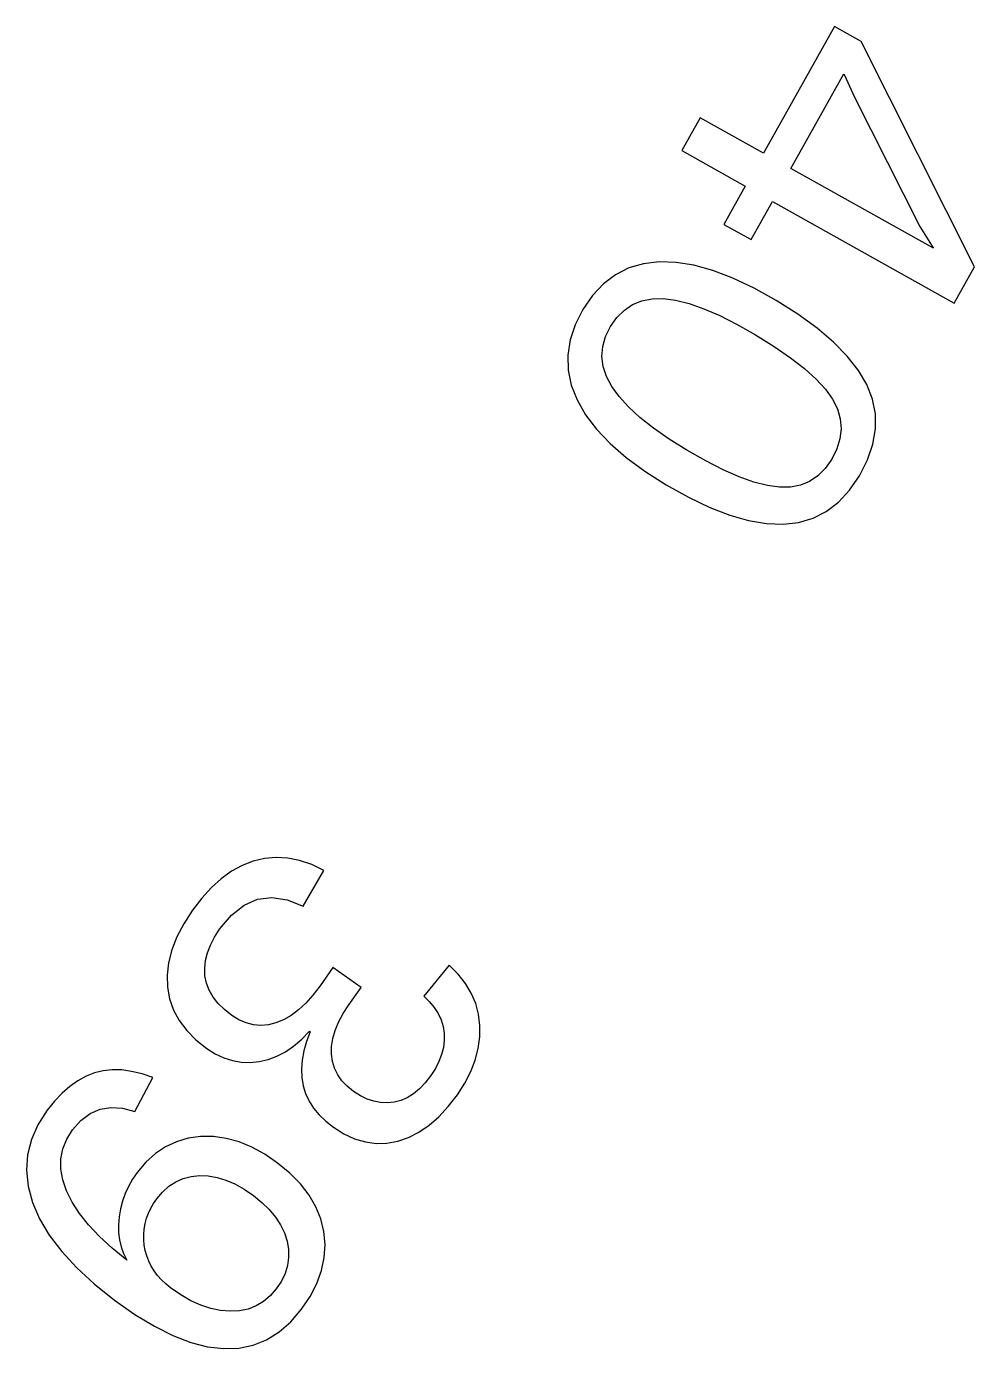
# Model space of a CAD drawing. Header units: metres. Extents: x -118 to 118, y -118 to 118.
# Drawn here: x 91.13 to 102.79, y -71.18 to -54.92 of the extents above; entities that cross this region are included whole.
import ezdxf

# ---------------------------------------------------------------- set-up
doc = ezdxf.new("R2010")
doc.units = ezdxf.units.M

msp = doc.modelspace()

# ---------------------------------------------------------------- linework, layer by layer
for p, q in [((101.069, -54.9211), (100.197, -56.4808)), ((101.399, -55.1056), (101.069, -54.9211)), ((102.792, -57.8766), (101.399, -55.1056)), ((100.534, -56.6692), (101.186, -55.5031)), ((101.186, -55.5031), (101.212, -55.567)), ((101.212, -55.567), (101.315, -55.7907)), ((101.315, -55.7907), (102.118, -57.3798)), ((99.4167, -56.0446), (99.1913, -56.4478)), ((100.197, -56.4808), (99.4167, -56.0446)), ((99.1913, -56.4478), (99.9716, -56.8841)), ((102.287, -57.6491), (100.534, -56.6692)), ((99.9716, -56.8841), (99.7085, -57.3546)), ((100.045, -57.5429), (100.309, -57.0725)), ((100.309, -57.0725), (102.543, -58.3218)), ((99.7085, -57.3546), (100.045, -57.5429)), ((102.118, -57.3798), (102.281, -57.642)), ((102.281, -57.642), (102.287, -57.6491)), ((98.7199, -57.8385), (98.5412, -57.8913)), ((98.9135, -57.8157), (98.7199, -57.8385)), ((99.1212, -57.8224), (98.9135, -57.8157)), ((99.3417, -57.858), (99.1212, -57.8224)), ((99.575, -57.9226), (99.3417, -57.858)), ((98.3774, -57.974), (98.2284, -58.0867)), ((98.5412, -57.8913), (98.3774, -57.974)), ((99.8211, -58.0161), (99.575, -57.9226)), ((100.08, -58.1384), (99.8211, -58.0161)), ((102.543, -58.3218), (102.792, -57.8766)), ((98.2284, -58.0867), (98.0943, -58.2294)), ((100.352, -58.2896), (100.08, -58.1384)), ((98.0943, -58.2294), (97.9751, -58.4019)), ((98.4856, -58.4094), (98.5879, -58.341)), ((98.5879, -58.341), (98.7018, -58.2946)), ((98.7018, -58.2946), (98.8273, -58.27)), ((98.8273, -58.27), (98.9644, -58.2674)), ((98.9644, -58.2674), (99.1149, -58.287)), ((99.1149, -58.287), (99.2808, -58.3285)), ((99.2808, -58.3285), (99.4621, -58.392)), ((100.62, -58.4596), (100.352, -58.2896)), ((97.9751, -58.4019), (97.8799, -58.5894)), ((98.3157, -58.6118), (98.3948, -58.4997)), ((98.3948, -58.4997), (98.4856, -58.4094)), ((99.4621, -58.392), (99.6588, -58.4774)), ((99.6588, -58.4774), (99.8711, -58.5847)), ((100.855, -58.6306), (100.62, -58.4596)), ((97.8799, -58.5894), (97.8181, -58.7759)), ((98.2554, -58.7342), (98.3157, -58.6118)), ((99.8711, -58.5847), (100.099, -58.714)), ((101.057, -58.8027), (100.855, -58.6306)), ((97.8181, -58.7759), (97.7897, -58.9617)), ((98.2201, -58.8567), (98.2554, -58.7342)), ((100.099, -58.714), (100.327, -58.8563)), ((101.226, -58.9759), (101.057, -58.8027)), ((97.7897, -58.9617), (97.7948, -59.1465)), ((98.2099, -58.9792), (98.2201, -58.8567)), ((98.2249, -59.102), (98.2099, -58.9792)), ((100.327, -58.8563), (100.527, -58.9944)), ((100.527, -58.9944), (100.699, -59.1282)), ((101.363, -59.1501), (101.226, -58.9759)), ((97.7948, -59.1465), (97.8332, -59.3306)), ((98.2648, -59.2249), (98.2249, -59.102)), ((100.699, -59.1282), (100.843, -59.2576)), ((101.467, -59.3253), (101.363, -59.1501)), ((97.8332, -59.3306), (97.9051, -59.5138)), ((98.3299, -59.3479), (98.2648, -59.2249)), ((100.843, -59.2576), (100.958, -59.3828)), ((101.537, -59.5034), (101.467, -59.3253)), ((98.4201, -59.4724), (98.3299, -59.3479)), ((98.5359, -59.5993), (98.4201, -59.4724)), ((100.958, -59.3828), (101.045, -59.5036)), ((97.9051, -59.5138), (98.0092, -59.6953)), ((98.6772, -59.7286), (98.5359, -59.5993)), ((101.045, -59.5036), (101.105, -59.6233)), ((101.105, -59.6233), (101.141, -59.7445)), ((101.573, -59.685), (101.537, -59.5034)), ((98.0092, -59.6953), (98.1447, -59.8739)), ((98.8441, -59.8602), (98.6772, -59.7286)), ((101.141, -59.7445), (101.151, -59.8671)), ((101.575, -59.8701), (101.573, -59.685)), ((98.1447, -59.8739), (98.3115, -60.0493)), ((99.0366, -59.9942), (98.8441, -59.8602)), ((101.151, -59.8671), (101.137, -59.9911)), ((101.543, -60.0588), (101.575, -59.8701)), ((98.3115, -60.0493), (98.5097, -60.2218)), ((99.2546, -60.1305), (99.0366, -59.9942)), ((99.4857, -60.2621), (99.2546, -60.1305)), ((101.098, -60.1167), (101.035, -60.2437)), ((101.137, -59.9911), (101.098, -60.1167)), ((101.476, -60.2511), (101.543, -60.0588)), ((98.5097, -60.2218), (98.7393, -60.3911)), ((99.7002, -60.3715), (99.4857, -60.2621)), ((101.035, -60.2437), (100.955, -60.357)), ((101.376, -60.4469), (101.476, -60.2511)), ((98.7393, -60.3911), (99.0002, -60.5575)), ((99.8981, -60.4587), (99.7002, -60.3715)), ((100.079, -60.5237), (99.8981, -60.4587)), ((100.864, -60.4479), (100.763, -60.5164)), ((100.955, -60.357), (100.864, -60.4479)), ((101.254, -60.6237), (101.376, -60.4469)), ((99.0002, -60.5575), (99.2744, -60.7106)), ((100.244, -60.5665), (100.079, -60.5237)), ((100.392, -60.5872), (100.244, -60.5665)), ((100.527, -60.586), (100.392, -60.5872)), ((100.65, -60.5624), (100.527, -60.586)), ((100.763, -60.5164), (100.65, -60.5624)), ((101.119, -60.7695), (101.254, -60.6237)), ((99.2744, -60.7106), (99.5349, -60.8347)), ((100.969, -60.8842), (101.119, -60.7695)), ((99.5349, -60.8347), (99.7814, -60.9299)), ((99.7814, -60.9299), (100.014, -60.9961)), ((100.806, -60.9678), (100.969, -60.8842)), ((100.014, -60.9961), (100.233, -61.0334)), ((100.233, -61.0334), (100.438, -61.0417)), ((100.438, -61.0417), (100.629, -61.0203)), ((100.629, -61.0203), (100.806, -60.9678)), ((93.9223, -65.1855), (93.787, -65.2383)), ((94.061, -65.1526), (93.9223, -65.1855)), ((94.2022, -65.1403), (94.061, -65.1526)), ((94.3459, -65.1488), (94.2022, -65.1403)), ((94.4922, -65.1781), (94.3459, -65.1488)), ((94.6409, -65.2281), (94.4922, -65.1781)), ((93.6562, -65.3101), (93.5298, -65.4009)), ((93.787, -65.2383), (93.6562, -65.3101)), ((94.538, -65.7387), (94.7921, -65.2988)), ((94.7921, -65.2988), (94.6409, -65.2281)), ((93.4078, -65.5106), (93.2903, -65.6393)), ((93.5298, -65.4009), (93.4078, -65.5106)), ((93.2903, -65.6393), (93.1772, -65.7869)), ((93.8088, -65.7252), (93.9751, -65.653)), ((93.9751, -65.653), (94.1521, -65.6313)), ((94.1521, -65.6313), (94.3397, -65.6598)), ((94.3397, -65.6598), (94.538, -65.7387)), ((93.1772, -65.7869), (93.0693, -65.954)), ((93.6531, -65.8476), (93.8088, -65.7252)), ((93.0693, -65.954), (92.9839, -66.1175)), ((93.5081, -66.0205), (93.6531, -65.8476)), ((92.9839, -66.1175), (92.921, -66.2775)), ((93.3947, -66.2169), (93.4447, -66.1193)), ((93.4447, -66.1193), (93.5081, -66.0205)), ((92.921, -66.2775), (92.8806, -66.4339)), ((93.3349, -66.4085), (93.3581, -66.3133)), ((93.3581, -66.3133), (93.3947, -66.2169)), ((92.8806, -66.4339), (92.8627, -66.5867)), ((93.3252, -66.5025), (93.3349, -66.4085)), ((94.902, -66.4925), (94.744, -66.7164)), ((95.2484, -66.737), (94.902, -66.4925)), ((96.3332, -66.4658), (96.0184, -66.8459)), ((96.4417, -66.5739), (96.3332, -66.4658)), ((92.8627, -66.5867), (92.8674, -66.7359)), ((93.3289, -66.5953), (93.3252, -66.5025)), ((93.347, -66.6858), (93.3289, -66.5953)), ((96.5318, -66.688), (96.4417, -66.5739)), ((92.8674, -66.7359), (92.8941, -66.8801)), ((93.3798, -66.7727), (93.347, -66.6858)), ((93.4275, -66.8558), (93.3798, -66.7727)), ((94.744, -66.7164), (94.657, -66.831)), ((95.0967, -66.9518), (95.2484, -66.737)), ((96.6038, -66.8082), (96.5318, -66.688)), ((96.6574, -66.9345), (96.6038, -66.8082)), ((92.8941, -66.8801), (92.9426, -67.0168)), ((93.4899, -66.9352), (93.4275, -66.8558)), ((93.5671, -67.0109), (93.4899, -66.9352)), ((94.5687, -66.9303), (94.479, -67.0143)), ((94.657, -66.831), (94.5687, -66.9303)), ((95.0271, -67.0589), (95.0967, -66.9518)), ((96.0184, -66.8459), (96.0888, -66.9142)), ((96.0888, -66.9142), (96.1477, -66.9857)), ((96.6927, -67.0668), (96.6574, -66.9345)), ((92.9426, -67.0168), (93.0128, -67.146)), ((93.6591, -67.0829), (93.5671, -67.0109)), ((93.7464, -67.1364), (93.6591, -67.0829)), ((93.8349, -67.1746), (93.7464, -67.1364)), ((94.2954, -67.1364), (94.2016, -67.1745)), ((94.3879, -67.083), (94.2954, -67.1364)), ((94.479, -67.0143), (94.3879, -67.083)), ((94.9711, -67.1636), (95.0271, -67.0589)), ((96.1477, -66.9857), (96.1952, -67.0602)), ((96.1952, -67.0602), (96.2312, -67.138)), ((96.2312, -67.138), (96.2557, -67.2188)), ((96.7098, -67.2052), (96.6927, -67.0668)), ((93.0128, -67.146), (93.1046, -67.2678)), ((93.1046, -67.2678), (93.218, -67.382)), ((93.9247, -67.1975), (93.8349, -67.1746)), ((94.0157, -67.2051), (93.9247, -67.1975)), ((94.108, -67.1974), (94.0157, -67.2051)), ((94.2016, -67.1745), (94.108, -67.1974)), ((94.5184, -67.3757), (94.6145, -67.2761)), ((94.6235, -67.2825), (94.5774, -67.4023)), ((94.6145, -67.2761), (94.6235, -67.2825)), ((94.9002, -67.3652), (94.9288, -67.2657)), ((94.9288, -67.2657), (94.9711, -67.1636)), ((96.2557, -67.2188), (96.2688, -67.3028)), ((96.2688, -67.3028), (96.2702, -67.3887)), ((96.7086, -67.3467), (96.7098, -67.2052)), ((93.218, -67.382), (93.3532, -67.4888)), ((94.3173, -67.53), (94.4193, -67.4603)), ((94.4193, -67.4603), (94.5184, -67.3757)), ((94.5774, -67.4023), (94.544, -67.5185)), ((94.884, -67.5568), (94.8852, -67.4623)), ((94.8852, -67.4623), (94.9002, -67.3652)), ((96.2702, -67.3887), (96.2603, -67.4748)), ((96.6894, -67.4884), (96.7086, -67.3467)), ((93.3532, -67.4888), (93.4554, -67.5528)), ((93.4554, -67.5528), (93.5594, -67.6019)), ((93.5594, -67.6019), (93.6653, -67.6362)), ((93.9937, -67.6495), (94.1045, -67.6246)), ((94.1045, -67.6246), (94.2124, -67.5847)), ((94.2124, -67.5847), (94.3173, -67.53)), ((94.544, -67.5185), (94.5233, -67.6309)), ((94.8964, -67.6475), (94.884, -67.5568)), ((96.2389, -67.5611), (96.2061, -67.6475)), ((96.2603, -67.4748), (96.2389, -67.5611)), ((96.5968, -67.7723), (96.6521, -67.6303)), ((96.6521, -67.6303), (96.6894, -67.4884)), ((91.969, -67.7893), (91.8661, -67.8305)), ((92.0756, -67.7628), (91.969, -67.7893)), ((92.1874, -67.7507), (92.0756, -67.7628)), ((92.3046, -67.7531), (92.1874, -67.7507)), ((92.4269, -67.7699), (92.3046, -67.7531)), ((92.5546, -67.8013), (92.4269, -67.7699)), ((93.6653, -67.6362), (93.7729, -67.6555)), ((93.7729, -67.6555), (93.8824, -67.6599)), ((93.8824, -67.6599), (93.9937, -67.6495)), ((94.5233, -67.6309), (94.5152, -67.7397)), ((94.5152, -67.7397), (94.5198, -67.8447)), ((94.922, -67.7325), (94.8964, -67.6475)), ((94.9606, -67.812), (94.922, -67.7325)), ((96.1619, -67.7341), (96.1064, -67.8209)), ((96.2061, -67.6475), (96.1619, -67.7341)), ((96.5234, -67.9145), (96.5968, -67.7723)), ((91.668, -67.9551), (91.5728, -68.0386)), ((91.7658, -67.8857), (91.668, -67.9551)), ((91.8661, -67.8305), (91.7658, -67.8857)), ((92.4663, -68.2648), (92.6875, -67.8471)), ((92.6875, -67.8471), (92.5546, -67.8013)), ((94.5198, -67.8447), (94.5371, -67.946)), ((94.5371, -67.946), (94.5669, -68.0434)), ((95.0125, -67.8858), (94.9606, -67.812)), ((95.0775, -67.954), (95.0125, -67.8858)), ((95.1556, -68.0166), (95.0775, -67.954)), ((96.0376, -67.9097), (95.9663, -67.9849)), ((96.1064, -67.8209), (96.0376, -67.9097)), ((96.4319, -68.0568), (96.5234, -67.9145)), ((91.5728, -68.0386), (91.4801, -68.1362)), ((94.5669, -68.0434), (94.6095, -68.1358)), ((95.2392, -68.0694), (95.1556, -68.0166)), ((95.3226, -68.11), (95.2392, -68.0694)), ((95.4059, -68.1384), (95.3226, -68.11)), ((95.8158, -68.0946), (95.7368, -68.1291)), ((95.8923, -68.0466), (95.8158, -68.0946)), ((95.9663, -67.9849), (95.8923, -68.0466)), ((96.32, -68.2025), (96.4319, -68.0568)), ((91.39, -68.2479), (91.2752, -68.4262)), ((91.4801, -68.1362), (91.39, -68.2479)), ((91.9173, -68.2894), (92.0401, -68.2361)), ((92.0401, -68.2361), (92.1725, -68.2143)), ((92.1725, -68.2143), (92.3145, -68.2238)), ((92.3145, -68.2238), (92.4663, -68.2648)), ((94.6095, -68.1358), (94.6648, -68.2234)), ((94.6648, -68.2234), (94.7329, -68.3061)), ((95.4891, -68.1545), (95.4059, -68.1384)), ((95.5721, -68.1583), (95.4891, -68.1545)), ((95.6551, -68.1499), (95.5721, -68.1583)), ((95.7368, -68.1291), (95.6551, -68.1499)), ((96.2041, -68.328), (96.32, -68.2025)), ((91.2752, -68.4262), (91.1941, -68.6088)), ((91.7008, -68.4903), (91.8042, -68.3741)), ((91.8042, -68.3741), (91.9173, -68.2894)), ((94.7329, -68.3061), (94.8137, -68.384)), ((94.8137, -68.384), (94.9073, -68.4569)), ((95.9602, -68.5187), (96.0841, -68.4334)), ((96.0841, -68.4334), (96.2041, -68.328)), ((91.5816, -68.7214), (91.6295, -68.6036)), ((91.6295, -68.6036), (91.7008, -68.4903)), ((93.1218, -68.5927), (92.9784, -68.6345)), ((93.2743, -68.5719), (93.1218, -68.5927)), ((93.4318, -68.5725), (93.2743, -68.5719)), ((93.5894, -68.5946), (93.4318, -68.5725)), ((93.7473, -68.6381), (93.5894, -68.5946)), ((94.9073, -68.4569), (95.038, -68.5384)), ((95.038, -68.5384), (95.1693, -68.5988)), ((95.1693, -68.5988), (95.3012, -68.638)), ((95.7004, -68.6286), (95.8323, -68.5837)), ((95.8323, -68.5837), (95.9602, -68.5187)), ((91.1941, -68.6088), (91.1469, -68.7956)), ((91.5573, -68.8437), (91.5816, -68.7214)), ((92.8443, -68.6974), (92.7193, -68.7812)), ((92.9784, -68.6345), (92.8443, -68.6974)), ((93.9054, -68.7031), (93.7473, -68.6381)), ((94.0637, -68.7895), (93.9054, -68.7031)), ((95.3012, -68.638), (95.4337, -68.656)), ((95.4337, -68.656), (95.5667, -68.6529)), ((95.5667, -68.6529), (95.7004, -68.6286)), ((91.1469, -68.7956), (91.1334, -68.9867)), ((91.5564, -68.9706), (91.5573, -68.8437)), ((92.6035, -68.8861), (92.4969, -69.012)), ((92.7193, -68.7812), (92.6035, -68.8861)), ((94.2221, -68.8974), (94.0637, -68.7895)), ((94.3739, -69.0224), (94.2221, -68.8974)), ((91.1334, -68.9867), (91.1537, -69.182)), ((91.579, -69.1019), (91.5564, -68.9706)), ((92.4969, -69.012), (92.4388, -69.0966)), ((92.9694, -69.1287), (93.0601, -69.0882)), ((93.0601, -69.0882), (93.1572, -69.0624)), ((93.1572, -69.0624), (93.2605, -69.0511)), ((93.2605, -69.0511), (93.368, -69.0548)), ((93.368, -69.0548), (93.4767, -69.0733)), ((93.4767, -69.0733), (93.5867, -69.1068)), ((94.5029, -69.1537), (94.3739, -69.0224)), ((91.1537, -69.182), (91.2078, -69.3816)), ((91.625, -69.2378), (91.579, -69.1019)), ((91.6938, -69.3766), (91.625, -69.2378)), ((92.3889, -69.1839), (92.3473, -69.2738)), ((92.4388, -69.0966), (92.3889, -69.1839)), ((92.7354, -69.3377), (92.807, -69.2534)), ((92.807, -69.2534), (92.885, -69.1837)), ((92.885, -69.1837), (92.9694, -69.1287)), ((93.5867, -69.1068), (93.6978, -69.155)), ((93.6978, -69.155), (93.8103, -69.2182)), ((93.8103, -69.2182), (93.9239, -69.2962)), ((94.6092, -69.2911), (94.5029, -69.1537)), ((91.2078, -69.3816), (91.2951, -69.5834)), ((91.7844, -69.5167), (91.6938, -69.3766)), ((92.314, -69.3664), (92.289, -69.4616)), ((92.3473, -69.2738), (92.314, -69.3664)), ((92.6626, -69.4532), (92.6963, -69.3944)), ((92.6963, -69.3944), (92.7354, -69.3377)), ((93.9239, -69.2962), (94.029, -69.3818)), ((94.029, -69.3818), (94.1197, -69.4705)), ((94.6927, -69.4347), (94.6092, -69.2911)), ((91.897, -69.6581), (91.7844, -69.5167)), ((92.2723, -69.5595), (92.2644, -69.6569)), ((92.289, -69.4616), (92.2723, -69.5595)), ((92.5939, -69.6416), (92.6114, -69.5768)), ((92.6114, -69.5768), (92.6344, -69.514)), ((92.6344, -69.514), (92.6626, -69.4532)), ((94.1197, -69.4705), (94.1959, -69.5624)), ((94.1959, -69.5624), (94.2576, -69.6573)), ((94.7536, -69.5844), (94.6927, -69.4347)), ((91.2951, -69.5834), (91.4147, -69.7847)), ((92.0314, -69.8009), (91.897, -69.6581)), ((92.2644, -69.6569), (92.2659, -69.7508)), ((92.5753, -69.7759), (92.5817, -69.7085)), ((92.5817, -69.7085), (92.5939, -69.6416)), ((94.2576, -69.6573), (94.3049, -69.7554)), ((94.7917, -69.7404), (94.7536, -69.5844)), ((94.8061, -69.8997), (94.7917, -69.7404)), ((91.4147, -69.7847), (91.5668, -69.9853)), ((92.1878, -69.9449), (92.0314, -69.8009)), ((92.2659, -69.7508), (92.2768, -69.841)), ((92.2768, -69.841), (92.2971, -69.9277)), ((92.5751, -69.8427), (92.5753, -69.7759)), ((92.5811, -69.9088), (92.5751, -69.8427)), ((94.3049, -69.7554), (94.3377, -69.8566)), ((94.3377, -69.8566), (94.3555, -69.9588)), ((94.7963, -70.0589), (94.8061, -69.8997)), ((91.5668, -69.9853), (91.7512, -70.1853)), ((92.366, -70.0904), (92.1878, -69.9449)), ((92.2971, -69.9277), (92.3269, -70.0108)), ((92.3269, -70.0108), (92.366, -70.0904)), ((92.5933, -69.9741), (92.5811, -69.9088)), ((92.6118, -70.0388), (92.5933, -69.9741)), ((92.6364, -70.1028), (92.6118, -70.0388)), ((94.3575, -70.0593), (94.3435, -70.1582)), ((94.3555, -69.9588), (94.3575, -70.0593)), ((94.7622, -70.2181), (94.7963, -70.0589)), ((91.7512, -70.1853), (91.9679, -70.3846)), ((92.667, -70.1649), (92.6364, -70.1028)), ((92.7032, -70.2242), (92.667, -70.1649)), ((92.7451, -70.2805), (92.7032, -70.2242)), ((94.3435, -70.1582), (94.3136, -70.2554)), ((94.7039, -70.3773), (94.7622, -70.2181)), ((91.9679, -70.3846), (92.2171, -70.5834)), ((92.7926, -70.3339), (92.7451, -70.2805)), ((92.8458, -70.3844), (92.7926, -70.3339)), ((92.9047, -70.432), (92.8458, -70.3844)), ((94.2678, -70.351), (94.2061, -70.445)), ((94.3136, -70.2554), (94.2678, -70.351)), ((94.6213, -70.5365), (94.7039, -70.3773)), ((93.0303, -70.5187), (92.9047, -70.432)), ((93.1546, -70.5899), (93.0303, -70.5187)), ((94.132, -70.5307), (94.0497, -70.6005)), ((94.2061, -70.445), (94.132, -70.5307)), ((94.5144, -70.6956), (94.6213, -70.5365)), ((92.2171, -70.5834), (92.4668, -70.7587)), ((93.2777, -70.6457), (93.1546, -70.5899)), ((93.3995, -70.6861), (93.2777, -70.6457)), ((93.52, -70.711), (93.3995, -70.6861)), ((93.6393, -70.7204), (93.52, -70.711)), ((93.7541, -70.7143), (93.6393, -70.7204)), ((93.8607, -70.6923), (93.7541, -70.7143)), ((93.9593, -70.6544), (93.8607, -70.6923)), ((94.0497, -70.6005), (93.9593, -70.6544)), ((94.3826, -70.8498), (94.5144, -70.6956)), ((92.4668, -70.7587), (92.7061, -70.9037)), ((94.2398, -70.9745), (94.3826, -70.8498)), ((92.7061, -70.9037), (92.9349, -71.0181)), ((92.9349, -71.0181), (93.1534, -71.1021)), ((94.086, -71.0698), (94.2398, -70.9745)), ((93.1534, -71.1021), (93.3614, -71.1555)), ((93.3614, -71.1555), (93.5589, -71.1785)), ((93.5589, -71.1785), (93.7456, -71.1717)), ((93.7456, -71.1717), (93.9213, -71.1355)), ((93.9213, -71.1355), (94.086, -71.0698))]:
    msp.add_line(p, q)

doc.saveas('drawing.dxf')
